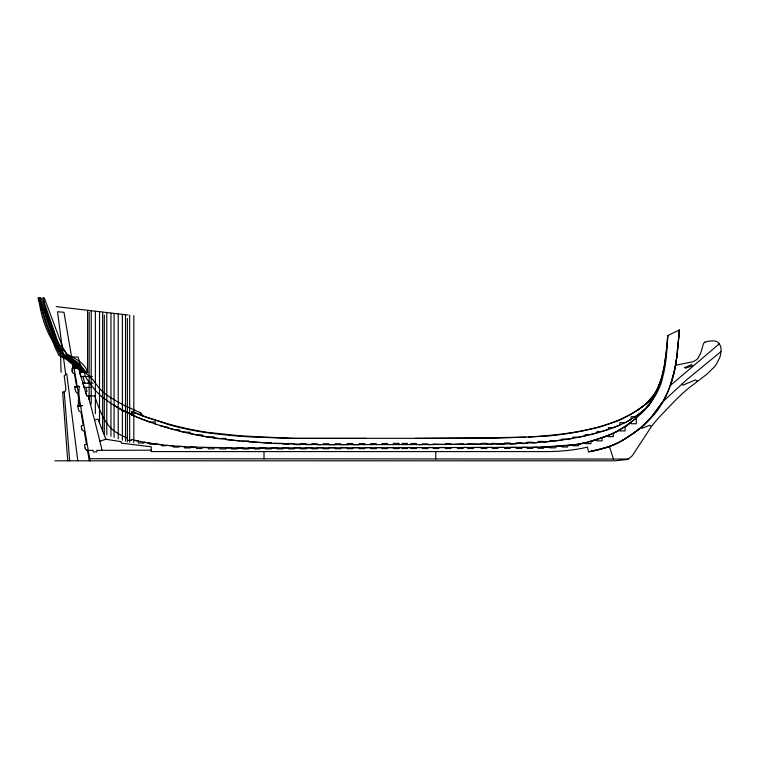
<?xml version="1.0" encoding="UTF-8"?>
<svg xmlns="http://www.w3.org/2000/svg" width="759" height="759" viewBox="0 0 759 759"><rect width="100%" height="100%" fill="white"/><g stroke="black" fill="none" stroke-linecap="round" stroke-linejoin="round"><path stroke-width="1.14" d="M271.361 443.199L271.361 442.573L265.754 442.858L248.61 441.681L248.61 440.903L242.994 441.188L229.313 439.983L225.755 439.546L225.755 438.36L218.08 438.607L213.896 437.981L213.896 436.738L208.279 437.089L202.074 435.951L202.074 434.822L196.458 434.822L190.253 433.56L190.253 432.269L183.071 431.966L179.096 430.922L179.096 429.585L173.991 429.585L167.711 427.82L167.711 427.089L165.158 427.089L155.358 424.063L155.358 421.833L149.751 422.146L140.548 418.712L131.943 414.765L132 411.52A108.309 108.309 0 0 0 142.218 415.761L169.58 424.917A286.304 286.304 0 0 0 208.886 432.953A565.436 565.436 0 0 0 254.312 437.137L296.247 438.398L366.502 438.389M86.393 373.542A14.763 14.763 0 0 0 84.353 372.327L80.131 372.365A13.738 13.728 0 0 0 79.116 369.87C74.771 362.242 65.805 359.652 58.766 355.269A57.409 57.38 0 0 0 55.236 348.096L37.95 298.021L41.071 298.021L59.591 347.688A29.269 29.136 0 0 1 63.177 353.988C70.644 358.058 79.591 361.55 83.433 369.747A14.857 14.791 0 0 1 84.296 372.365L85.435 376.768A138.916 138.916 0 0 0 95.596 390.695L101.554 396.615L110.311 402.953L120.653 409.196L131.905 414.812L132 411.52L147.085 417.431L169.001 424.158A335.203 335.203 0 0 0 208.431 432.469M131.933 414.775L132 411.558M79.249 386.473L78.054 407.744A14.421 14.421 0 0 0 78.291 408.921L78.556 409.822A3.34 3.34 0 0 0 80.947 412.033L83.262 425.467L81.317 425.742L81.45 427.488A7.666 7.666 0 0 0 81.792 429.034M678.916 335.117L679.305 329.937L667.749 335.611A350.26 350.26 0 0 1 665.928 359.88A146.791 146.791 0 0 1 663.727 373.143L661.573 381.768A55.549 55.549 0 0 1 660.188 385.686L659.154 388.172A91.867 91.867 0 0 1 655.985 394.604L654.628 396.805A17.742 17.742 0 0 1 652.92 398.911A26.053 26.053 0 0 1 650.207 403.456L647.171 406.995A37.39 37.39 0 0 1 646.592 407.621L646.175 408.029A39.079 39.079 0 0 1 645.548 408.646L642.845 411.036A62.855 62.855 0 0 1 639.609 413.759L627.238 421.539A160.861 160.861 0 0 1 609.61 429.053C584.857 437.459 558.747 441.245 532.733 442.858L532.733 442.222L527.125 442.222L527.125 443.303L521.841 443.607L521.841 442.82L516.234 442.82L516.234 443.835L512.306 443.958L510.2 443.977L510.2 443.009L504.583 443.009L504.583 444.043L501.054 444.11L418.218 444.603M678.982 334.207L676.99 355.895L674.371 371.303A117.104 117.104 0 0 1 667.863 391.824M679.03 333.505L679.087 332.803M679.134 332.091L679.191 331.379M667.351 341.038L667.749 335.611L666.023 354.652L663.945 368.077A130.605 130.605 0 0 1 663.138 371.91L662.721 373.675A91.014 91.014 0 0 1 662.076 376.132L658.395 386.881M678.726 337.594L678.47 340.838M678.821 336.256L678.878 335.582M678.214 343.95L678.366 342.1M667.066 344.434L667.208 342.755M678.157 344.558L677.948 346.939M677.891 347.527L677.445 352.062M666.772 347.66L666.924 346.066M666.62 349.206L664.334 365.99L661.212 379.083A75.34 75.34 0 0 1 660.093 382.413L658.262 386.967A72.722 72.722 0 0 1 657.569 388.513L656.383 390.932A50.938 50.938 0 0 1 655.634 392.318A39.041 39.041 0 0 1 654.837 393.665L652.389 397.156A38.624 38.624 0 0 1 650.937 398.883A43.31 43.31 0 0 1 649.277 400.629L648.831 401.075A59.221 59.221 0 0 1 647.389 402.431A70.426 70.426 0 0 1 645.245 404.3A82.845 82.845 0 0 1 643.452 405.761L642.152 406.777A118.888 118.888 0 0 1 640.046 408.351C607.646 430.562 566.309 434.224 528.236 437.156M677.322 353.153L676.876 356.91M102.085 450.353L99.894 441.14L105.918 439.252L121.355 441.719L121.269 443.133L151.307 446.814L151.126 451.586L543.112 451.586A220.651 220.651 0 0 0 565.436 450.685A160.424 160.424 0 0 0 587.475 447.117L588.481 451.757A95.473 95.473 0 0 0 609.401 446.444C621.279 442.668 631.298 434.689 641.127 427.298A107.579 107.579 0 0 0 657.797 409.964C670.225 392.033 676.155 370.42 677.464 348.817A261.011 261.011 0 0 0 679.305 329.928M676.81 357.432L675.149 367.593M675.055 368.087L670.415 385.136M655.026 393.475L654.837 394.101A29.895 29.895 0 0 1 654.543 395.012L653.66 397.318A30.455 30.455 0 0 1 653.3 398.133L652.92 398.94A26.043 26.043 0 0 1 652.522 399.718A29.373 29.373 0 0 1 652.114 400.477L651.972 400.724A34.108 34.108 0 0 1 651.383 401.691L650.757 402.64A23.861 23.861 0 0 1 650.273 403.333L650.112 403.56A34.743 34.743 0 0 1 649.429 404.452L649.078 404.889A36.214 36.214 0 0 1 648.528 405.534A33.064 33.064 0 0 1 647.778 406.378A27.504 27.504 0 0 1 647.19 407.004A77.465 77.465 0 0 1 644.011 410.069L636.298 416.131L636.298 423.74L631.099 423.74L631.099 422.355A90.957 90.957 0 0 1 625.074 426.881L625.074 430.913L619.875 430.913L619.875 430.03A104.154 104.154 0 0 1 613.329 433.199L613.329 436.624L608.348 436.624L608.348 435.324L612.058 433.787A86.592 86.592 0 0 0 614.439 432.687L625.881 425.96A120.026 120.026 0 0 0 628.215 424.3A140.064 140.064 0 0 0 632 421.435L636.175 418.057M658.053 387.726L657.009 390.249A88.642 88.642 0 0 1 654.078 396.502L648.869 404.926A63.168 63.168 0 0 1 641.734 413.114L637.636 416.843A136.041 136.041 0 0 1 635.397 418.721L625.217 426.425A84.42 84.42 0 0 1 613.452 433.152L608.462 435.334A137.265 137.265 0 0 1 605.559 436.472L599.306 438.721M667.835 391.805L667.578 392.403A75.445 75.445 0 0 1 663.319 400.847L652.778 415.334L643.025 425.856A74.572 74.572 0 0 1 639.495 428.882A82.617 82.617 0 0 1 637.807 430.211L633.793 433.066M698.394 357.404L699.836 354.814A32.485 32.485 0 0 0 701.297 351.246A27.352 27.352 0 0 0 701.847 349.453L703.043 344.89A8.311 8.311 0 0 1 703.84 343.153A2.486 2.486 0 0 1 704.978 342.119M662.095 402.716L652.351 415.885A118.357 118.357 0 0 1 649.495 419.234L648.803 420.002A98.357 98.357 0 0 1 646.801 422.156L644.875 424.101A80.236 80.236 0 0 1 635.919 431.558L635.131 432.137M648.983 400.562L653.755 394.689A51.489 51.489 0 0 0 659.979 382.707M662.692 401.824L686.829 379.623L720.965 351.616M670.292 385.506L719.304 343.865L720.253 345.62A8.558 8.558 0 0 1 720.974 348.191L721.041 349.244A18.216 18.216 0 0 1 721.003 351.056L720.737 353.495A24.943 24.943 0 0 1 720.111 356.417L719.949 356.967A14.051 14.051 0 0 1 719.627 357.897L716.439 364.045A29.535 29.535 0 0 1 714.561 366.72L706.876 374.234L688.65 388.124A206.04 206.04 0 0 0 673.508 402.242L659.296 417.165A141.032 141.032 0 0 0 651.516 426.368L632.589 455.286A10.55 10.55 0 0 1 632.057 455.893L629.202 458.408A7.457 7.457 0 0 1 628.224 459.015L628.091 459.081A7.808 7.808 0 0 1 626.981 459.499L614.828 460.808L54.914 460.808M635.074 432.203L623.689 439.651A93.224 93.224 0 0 1 622.503 440.353A79.145 79.145 0 0 1 619.999 441.747A75.52 75.52 0 0 1 615.075 444.138A81.583 81.583 0 0 1 611.877 445.476L610.16 446.131A93.053 93.053 0 0 1 608.348 446.776A99.78 99.78 0 0 1 605.445 447.715L603.377 448.332A117.949 117.949 0 0 1 600.075 449.243L597.722 449.821A162.796 162.796 0 0 1 593.965 450.675L588.481 451.757L589.904 451.491M636.289 416.16L643.224 410.961A39.923 39.923 0 0 0 649.922 403.456M633.993 432.943L629.211 436.131M636.934 410.628L637.465 410.258A70.151 70.151 0 0 0 649.078 400.657M629.192 436.159L622.276 440.467A81.346 81.346 0 0 1 606.175 447.478L591.033 451.263M704.988 342.157L706.667 341.635A25.218 25.218 0 0 1 709.115 341.161A29.791 29.791 0 0 1 711.572 340.924L714.608 340.952A6.404 6.404 0 0 1 719.266 343.827M598.879 438.873L595.843 439.869M595.682 439.907L582.789 443.351A105.634 105.634 0 0 1 578.633 444.11L577.732 444.252A134.182 134.182 0 0 1 574.895 444.67L542.315 447.089M84.923 383.162L82.921 383.143L84.221 387.469L85.947 387.469L86.991 391.483L85.425 391.483L86.754 395.885L88.186 395.885L94.495 419.803L97.987 419.186L105.918 439.252M675.51 365.316L692.635 361.796A11.859 11.859 0 0 0 698.546 357.517M72.655 368.542L73.234 368.466L72.608 368.542M72.181 371.009A8.691 8.691 0 0 1 72.02 370.183L71.887 368.665L74.135 368.352M74.676 368.286L75.264 368.219L73.414 368.447M76.431 368.077L72.513 368.551M75.046 386.853L79.23 386.34M77.968 386.502L77.342 386.578L78.376 386.445M78.509 386.435L79.097 386.359L78.462 386.435M79.591 405.856L79.012 405.932L82.209 405.534M80.312 405.771L81.621 405.61M77.741 393.437A4.81 4.81 0 0 1 75.245 389.936A11.195 11.195 0 0 1 75.065 389.234L74.771 386.872L76.65 386.644L74.42 373.58M82.295 405.524L77.835 406.074L79.913 405.818L77.788 393.342M570.721 445.172L575.369 444.613A113.736 113.736 0 0 0 587.077 442.383L608.339 435.372L602.115 437.744L602.115 440.884L597.124 440.884L597.124 439.489L591.005 441.349L591.005 443.626L585.398 443.626L585.398 442.715L578.519 444.024L578.519 445.78L572.912 445.78L572.912 444.916L567.713 445.609L567.713 447.004L562.106 447.004L562.106 445.96L563.453 445.846M569.601 445.296L564.762 445.742M560.721 446.055L562.106 445.95L555.541 446.804L555.541 447.848L549.924 447.848L549.924 446.804L543.586 447.231L543.586 448.275L537.97 448.275L537.97 447.231L532.733 447.374L532.733 448.417L527.125 448.417L527.125 447.374L521.841 447.421L521.841 448.455L516.234 448.455L516.234 447.421L510.2 447.44L510.2 448.474L504.583 448.474L504.583 447.44L502.591 447.421L240.954 447.971L190.253 447.051L190.253 447.943L184.636 447.943L184.636 446.738L179.096 446.368L179.096 447.089L173.479 447.089L173.479 445.95L167.711 445.419L162.103 445.894L162.103 444.831L155.358 444.015L149.751 444.366L149.751 443.209L144.02 442.26L144.02 443.009L138.413 443.009L138.413 441.131A92.342 92.342 0 0 1 131.535 439.376L131.535 440.362L127.474 440.362L127.474 438A61.669 61.669 0 0 1 113.983 430.837A37.978 37.978 0 0 1 104.476 419.49A83.31 83.31 0 0 1 99.533 409.243A167.312 167.312 0 0 1 94.704 395.875L88.186 395.885M536.641 442.668L504.574 444.053L492.325 443.313L492.325 444.176L486.861 444.243L486.861 443.36L481.253 443.36L481.253 444.3L467.838 443.806L467.838 444.451L463.132 444.508L463.132 443.778L450.95 444.556L450.95 443.56L445.343 443.56L445.343 444.565L433.256 443.996L433.256 444.575L427.886 444.584L427.886 443.873L422.279 443.873L422.279 444.584L317.366 444.679L317.366 443.721L311.759 443.721L311.759 444.679L306.038 444.689L306.038 443.74L300.422 443.74L300.422 444.689L298.733 444.698L294.255 444.489L294.255 443.531L288.648 443.531L288.648 444.243L286.94 444.167L282.832 443.911L282.832 443.341L270.773 443.256L241.865 441.112M559.288 446.15L554.725 446.444M553.15 446.529L540.323 447.184M541.499 447.146L497.932 447.449L497.932 448.493L492.325 448.493L492.325 447.449L486.861 447.468L486.861 448.503L481.253 448.503L481.253 447.468L473.445 447.478L473.445 448.512L467.838 448.512L467.838 447.478L463.132 447.478L463.132 448.522L457.516 448.522L457.516 447.478M525.702 437.269L415.145 438.37M80.378 372.128L79.61 372.128L80.037 373.561M82.171 372.119L78.158 357.034L72.133 357.034L90.074 460.808M88.158 383.143L83.035 383.181M82.911 376.483L84.78 383.143M92.342 376.464L80.957 376.492M88.281 450.4L93.11 450.381L93.461 451.947L96.791 451.88L96.839 450.372L151.174 450.172M628.148 459.053L89.714 458.702M88.072 372.1L79.61 372.119L83.49 385.031M87.56 372.365L84.847 372.365A13.871 13.709 0 0 0 83.841 369.87C79.496 362.252 70.521 359.652 63.481 355.269A58.367 57.665 0 0 0 59.952 348.096L42.665 298.021L44.326 298.021L62.845 347.688A29.544 29.193 0 0 1 66.441 353.988C73.898 358.058 82.854 361.559 86.687 369.747A14.981 14.8 0 0 1 87.56 372.365L87.56 310.583M87.949 383.143L93.177 383.105M636.298 416.748L631.099 416.748L631.099 419.395L625.018 422.687L619.875 422.687L619.875 425.059L613.329 427.659L608.348 427.621L608.348 429.404L601.593 431.539L597.124 431.539L597.124 432.82L590.417 434.565L585.398 434.565L585.398 435.761L578.519 437.231L572.912 437.127L572.912 438.313L567.713 439.195L562.106 438.977L562.106 440.021L555.541 440.827L549.924 440.495L549.924 441.415L543.586 442.004L543.586 441.434L537.97 441.434L537.97 442.45M291.75 438.341L493.445 438.341L546.926 436.14A339.871 339.871 0 0 0 582.713 430.903L599.961 426.938L616.697 421.311A126.411 126.411 0 0 0 636.384 410.97L650.017 401.369A17.751 17.751 0 0 0 652.92 398.921M320.934 444.698L274.293 443.474M84.23 387.422L91.014 387.517M291.2 438.322L240.65 435.875L208.431 432.45M239.986 440.951L213.45 437.877A348.438 348.438 0 0 1 173.678 429.537M128.167 315.051L56.147 306.598M86.943 450.068L87.057 450.096A6.594 6.594 0 0 0 87.465 450.144L89.287 460.808M173.678 429.556L159.599 425.419M156.107 424.29L137.341 417.251M136.743 416.985L132.778 415.211M134.381 415.941L133.261 415.429M133.138 415.372L129.893 413.883A162.36 162.36 0 0 1 113.622 405.107A134.172 134.172 0 0 0 127.474 412.735M132.721 415.192L132.113 414.907M697.644 381.303L695.358 379.955L682.901 385.155L681.743 384.139M86.393 373.532L92.437 379.187L99.562 388.532A42.978 42.978 0 0 0 103.347 392.327L109.268 396.862L118.195 402.137A171.676 171.676 0 0 0 134.248 409.936L141.089 413.266A4.175 4.175 0 0 1 141.743 414.234L142.218 415.771L141.487 414.016M86.991 372.365L73.756 361.607L62.864 349.387A95.805 94.647 0 0 1 54.316 335.696C48.329 323.97 44.876 311.076 43.462 298.021M83.737 372.365L70.521 361.645L59.638 349.434A94.97 94.533 0 0 1 51.09 335.744C45.104 323.998 41.641 311.095 40.199 298.021M82.276 372.365L69.078 361.663L58.206 349.463A94.514 94.467 0 0 1 49.658 335.772C43.661 324.017 40.189 311.105 38.747 298.021M139.798 412.194L140.396 412.725M651.355 426.577L649.827 425.201L641.924 428.304L641.127 427.298M140.776 413.114L141.535 414.091M69.657 460.808L64.24 392.403L63.367 391.653L62.627 391.995L67.741 460.808M39.62 298.021L58.13 347.688A29.117 29.108 0 0 1 61.726 353.988C69.183 358.058 78.13 361.55 81.972 369.737A14.791 14.782 0 0 1 82.845 372.365M39.411 298.021L56.688 348.096A57.75 57.485 0 0 1 60.227 355.269C67.266 359.652 76.232 362.252 80.577 369.87A13.785 13.719 0 0 1 81.593 372.365M609.401 446.444L613.519 459.081M80.112 373.798L80.9 376.426M83.556 385.268L86.716 395.781M85.074 448.076L84.505 444.708L86.498 444.47L84.221 431.084A3.027 3.027 0 0 1 81.697 429.063M94.495 419.803L99.894 441.14M73.547 368.447L63.984 312.272L57.542 311.75L65.71 374.652M77.797 460.808L66.764 373.902L64.211 375.743L65.786 388.134A5.768 5.768 0 0 1 64.24 392.403M60.473 350.146L61.081 372.356M450.95 447.487L450.95 448.531L445.343 448.531L445.343 447.487L438.863 447.497L438.863 448.541L433.256 448.541L433.256 447.497L427.886 447.506L427.886 448.541L422.279 448.541L422.279 447.506L416.416 447.516L416.416 448.56L410.809 448.56L410.809 447.516L407.46 447.525L407.46 448.569L402.052 448.569L402.052 447.525L399.063 447.544L399.063 448.578L393.447 448.578L393.447 447.544L387.593 447.563L387.593 448.597L381.986 448.597L381.986 447.563L376.255 447.582L376.255 448.626L370.648 448.626L370.648 447.582L364.794 447.611L364.794 448.654L359.178 448.654L359.178 447.611L352.793 447.649L352.793 448.683L347.186 448.683L347.186 447.649L340.744 447.687L340.744 448.73L335.136 448.73L335.136 447.687L328.837 447.734L328.837 448.768L323.23 448.768L323.23 447.734L317.366 447.772L317.366 448.806L311.759 448.806L311.759 447.772L306.038 447.81L306.038 448.854L300.422 448.854L300.422 447.81L294.255 447.848L294.255 448.882L288.648 448.882L288.648 447.848L282.832 447.876L282.832 448.911L277.225 448.911L277.225 447.876L271.361 447.905L271.361 448.948L265.754 448.948L265.754 447.905L259.901 447.924L259.901 448.967L254.284 448.967L254.284 447.924L248.61 447.933L248.61 448.977L242.994 448.977L242.994 447.933L237.14 447.933L237.14 448.967L231.523 448.967L231.523 447.933L225.755 447.905L225.755 448.939L220.148 448.939L220.148 447.819L213.896 447.734L213.896 448.816L208.279 448.816L208.279 447.649L202.074 447.516L202.074 448.512L196.458 448.512L196.458 447.317L172.255 445.875A315.279 315.279 0 0 1 160.102 444.565L151.999 443.436A339.747 339.747 0 0 1 135.899 440.562M435.742 451.586L435.742 459.081M416.416 444.594L416.416 443.484L410.809 443.484L410.809 444.594M407.46 444.594L407.46 443.436L402.052 443.436L402.052 444.603M399.063 444.603L399.063 443.37L393.447 443.37L393.447 444.613M387.593 444.613L387.593 443.531L381.986 443.531L381.986 444.622M376.255 444.622L376.255 443.617L370.648 443.617L370.648 444.632M364.794 444.632L364.794 443.569L359.178 443.569L359.178 444.641L352.793 444.641L352.793 443.55L347.186 443.55L347.186 444.651L340.744 444.66L340.744 443.74L335.136 443.74L335.136 444.66L328.837 444.67L328.837 443.73L323.23 443.73L323.23 444.67M264.018 451.586L264.018 458.891M133.821 315.63L133.821 442.867M132 411.625L131.933 414.803M129.666 315.222L129.666 442.25M127.37 318.533L127.37 441.918M125.51 314.795L125.51 441.273M122.389 314.473L122.389 440.211M118.233 314.036L118.233 438.806M114.078 313.6L114.078 437.374M110.956 313.258L110.956 436.264M106.801 312.803L106.801 434.822M104.306 315.108L104.306 433.977M102.645 312.338L102.645 430.856M99.524 311.977L99.524 423.142M95.368 311.494L95.368 413.693M91.213 311.01L91.213 404.224M89.135 312.006L89.135 399.557M72.513 360.193L72.513 372.593M86.887 450.248A2.562 2.562 0 0 1 85.131 448.076M74.335 373.808A3.501 3.501 0 0 1 72.096 371.028M684.722 367.536L685.557 368.172L691.942 365.923L692.284 365.145L691.458 364.709L684.722 367.517M75.758 386.767L75.179 386.843L75.805 386.767M77.067 386.606L76.479 386.682L77.114 386.606M78.604 405.98L77.978 406.056L78.651 405.97"/></g></svg>
